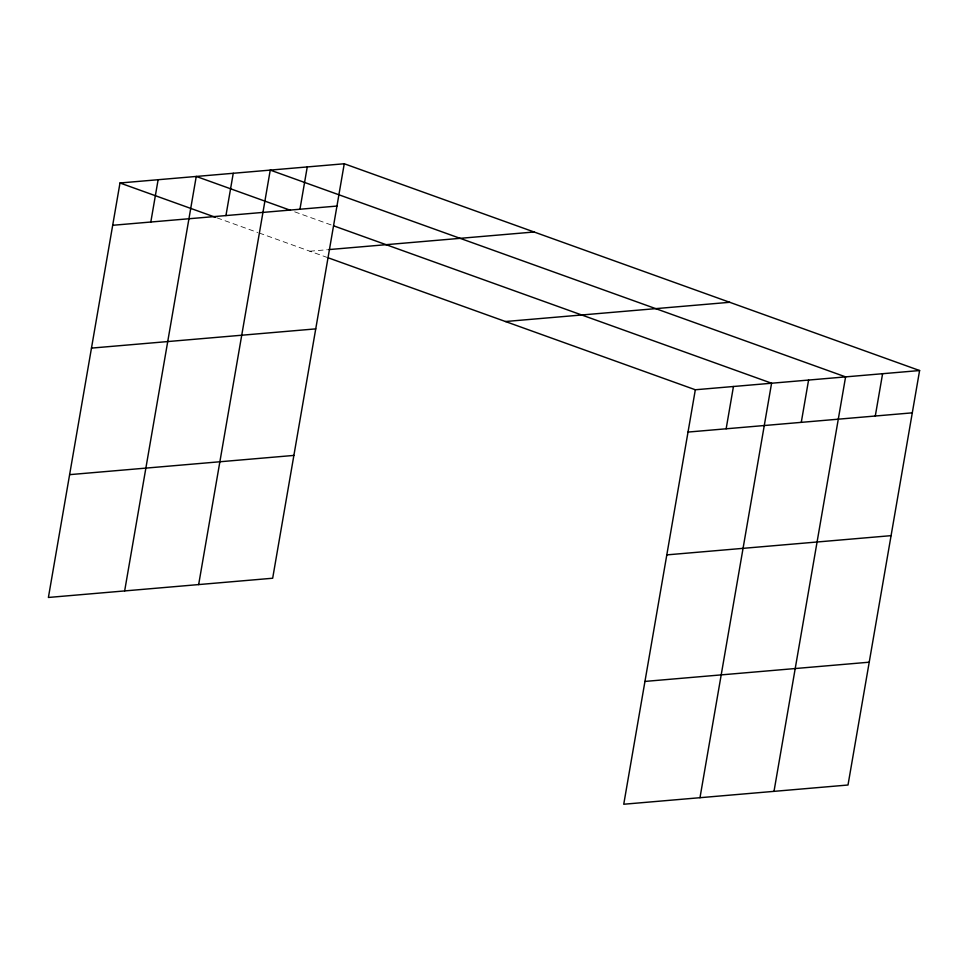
<?xml version="1.0" encoding="UTF-8"?>
<svg xmlns="http://www.w3.org/2000/svg" width="968" height="968" viewBox="0 0 968 968"><rect width="100%" height="100%" fill="white"/><g stroke="black" fill="none" stroke-linecap="round" stroke-linejoin="round"><path stroke-width="0.73" stroke-dasharray="4.84 3.63" d="M309.857 251.22L327.45 249.708M294.695 211.835L331.262 224.975M217.038 217.861L257.815 232.526M259.23 233.022L326.869 257.331"/><path stroke-width="1.45" d="M344.257 163.761L119.996 182.988L48.4 597.462L272.673 578.235L344.257 163.761L919.6 370.538L848.004 785.012L623.743 804.239L695.326 389.765L919.6 370.538M150.814 222.023L158.123 179.721M124.654 590.928L196.25 176.442L290.473 210.31M225.943 215.574L233.252 173.272M198.658 584.587L270.253 170.102L845.596 376.879L774.001 791.364M299.947 209.233L307.255 166.932M726.145 428.8L733.454 386.498M699.985 797.705L771.581 383.219L334.069 225.98M801.274 422.351L808.582 380.049M875.29 416.01L882.598 373.709M112.687 225.29L336.961 206.063M328.914 249.587L534.118 231.993M91.476 348.105L315.737 328.878M505.465 321.521L729.739 302.294M69.611 474.647L293.885 455.42M688.018 432.067L912.292 412.84M666.807 554.882L891.08 535.655M644.954 681.424L869.216 662.197M119.996 182.988L215.622 217.352M328.285 257.839L695.326 389.765"/></g></svg>
